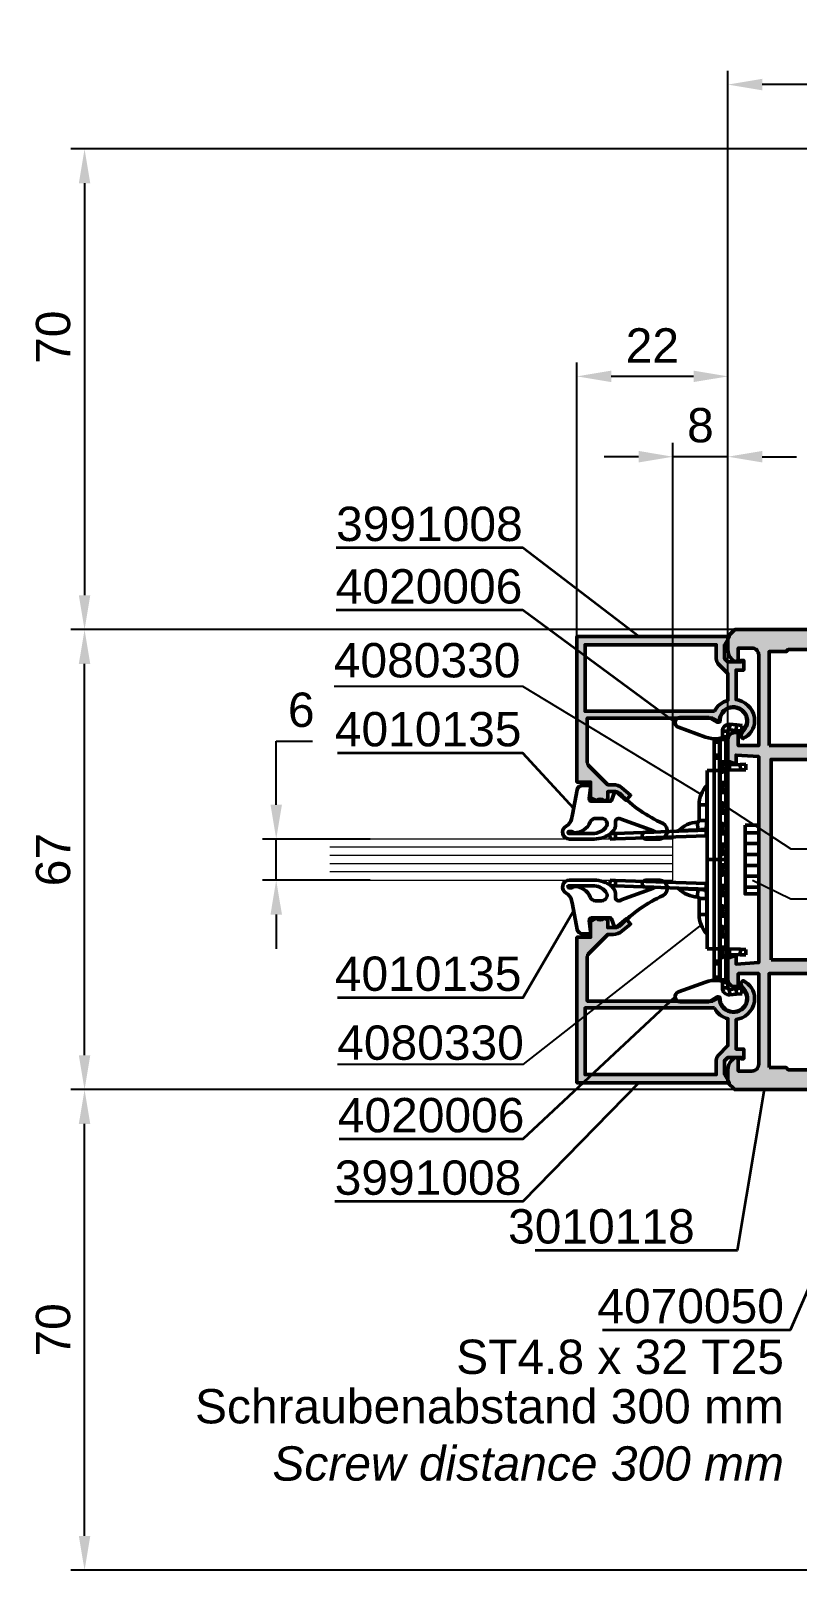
# Model space of a CAD drawing. Header units: millimetres. Extents: x -1 to 277, y 0 to 231.
# Drawn here: x -0.7 to 110.9, y 6.7 to 230.9 of the extents above; entities that cross this region are included whole.
import ezdxf
from ezdxf.enums import TextEntityAlignment as Align

# ---------------------------------------------------------------- set-up
doc = ezdxf.new("R2010")
doc.units = ezdxf.units.MM
doc.header["$PDMODE"] = 3
doc.header["$PDSIZE"] = -2
for name, color, linetype, lineweight in [('AM_1', 14, 'Continuous', 50), ('AM_2', 5, 'Continuous', 50), ('AM_5', 3, 'Continuous', 25), ('AM_6', 2, 'Continuous', 35), ('AM_C', 2, 'Continuous', 50), ('AM_S', 7, 'Continuous', 50), ('Cont3', 70, 'Continuous', 18), ('Docu-AM_8', 1, 'Continuous', 25), ('Shellsafeguard', 2, 'Continuous', 35)]:
    doc.layers.add(name, color=color, linetype=linetype, lineweight=lineweight)
doc.styles.add('SBS_Standard', font='arial.ttf')
doc.styles.add('SWISS', font='swiss.ttf')
doc.dimstyles.new('SBS1-1$0', dxfattribs={"dimtxt": 2.5, "dimasz": 2.5, "dimexe": 1, "dimexo": 0, "dimgap": 1, "dimtad": 1, "dimtoh": 1, "dimdsep": 46, "dimtxsty": 'SBS_Standard', "dimcen": 0, "dimclrd": 256, "dimclre": 256, "dimclrt": 30, "dimadec": 1, "dimazin": 2, "dimtp": 0.1, "dimtm": 0.1, "dimtfac": 0.71, "dimtmove": 0, "dimatfit": 3, "dimfxl": 1, "dimlwd": -1, "dimlwe": -1, "dimarcsym": 1})

# ---------------------------------------------------------------- blocks, each defined once
blk = doc.blocks.new('B-3010118_docu_wos')
at = {"layer": 'Docu-AM_8'}
h = blk.add_hatch(color=256, dxfattribs=at)
edge = h.paths.add_edge_path()
edge.add_line((0, 1), (0, 49))
edge.add_line((0, 49), (1, 50))
edge.add_line((1, 50), (2.9, 50))
edge.add_arc((2.9, 48), 2, 45, 90, ccw=False)
edge.add_line((4.31, 49.41), (4.71, 49.01))
edge.add_line((4.71, 49.01), (4.5, 48.5))
edge.add_line((4.5, 48.5), (2.7, 48.5))
edge.add_line((2.7, 48.5), (2.7, 46.5))
edge.add_arc((3.7, 46.5), 1, 180, 270)
edge.add_line((3.7, 45.5), (16.9, 45.5))
edge.add_line((16.9, 45.5), (16.9, 48.5))
edge.add_line((16.9, 48.5), (15, 48.5))
edge.add_line((15, 48.5), (15, 49))
edge.add_arc((16, 49), 1, 90, 180, ccw=False)
edge.add_line((16, 50), (19.15, 50))
edge.add_line((19.15, 50), (19.59, 48.8))
edge.add_line((19.59, 48.8), (18.28, 48.8))
edge.add_line((18.28, 48.8), (18.5, 45.5))
edge.add_line((18.5, 45.5), (48.5, 45.5))
edge.add_line((48.5, 45.5), (48.72, 48.8))
edge.add_line((48.72, 48.8), (47.41, 48.8))
edge.add_line((47.41, 48.8), (47.85, 50))
edge.add_line((47.85, 50), (51, 50))
edge.add_arc((51, 49), 1, 0, 90, ccw=False)
edge.add_line((52, 49), (52, 48.5))
edge.add_line((52, 48.5), (50.1, 48.5))
edge.add_line((50.1, 48.5), (50.1, 45.5))
edge.add_line((50.1, 45.5), (63.3, 45.5))
edge.add_arc((63.3, 46.5), 1, 270, 360)
edge.add_line((64.3, 46.5), (64.3, 48.5))
edge.add_line((64.3, 48.5), (62.5, 48.5))
edge.add_line((62.5, 48.5), (62.29, 49.01))
edge.add_line((62.29, 49.01), (62.69, 49.41))
edge.add_arc((64.1, 48), 2, 90, 135, ccw=False)
edge.add_line((64.1, 50), (66, 50))
edge.add_line((66, 50), (67, 49))
edge.add_line((67, 49), (67, 1))
edge.add_line((67, 1), (66, 0))
edge.add_line((66, 0), (64.1, 0))
edge.add_arc((64.1, 2), 2, 225, 270, ccw=False)
edge.add_line((62.69, 0.59), (62.29, 0.99))
edge.add_line((62.29, 0.99), (62.5, 1.5))
edge.add_line((62.5, 1.5), (64.3, 1.5))
edge.add_line((64.3, 1.5), (64.3, 3.5))
edge.add_arc((63.3, 3.5), 1, 0, 90)
edge.add_line((63.3, 4.5), (50.1, 4.5))
edge.add_line((50.1, 4.5), (50.1, 1.5))
edge.add_line((50.1, 1.5), (52, 1.5))
edge.add_line((52, 1.5), (52, 1))
edge.add_arc((51, 1), 1, -90, 0, ccw=False)
edge.add_line((51, 0), (47.85, 0))
edge.add_line((47.85, 0), (47.41, 1.2))
edge.add_line((47.41, 1.2), (48.72, 1.2))
edge.add_line((48.72, 1.2), (48.5, 4.5))
edge.add_line((48.5, 4.5), (18.5, 4.5))
edge.add_line((18.5, 4.5), (18.28, 1.2))
edge.add_line((18.28, 1.2), (19.59, 1.2))
edge.add_line((19.59, 1.2), (19.15, 0))
edge.add_line((19.15, 0), (16, 0))
edge.add_arc((16, 1), 1, 180, 270, ccw=False)
edge.add_line((15, 1), (15, 1.5))
edge.add_line((15, 1.5), (16.9, 1.5))
edge.add_line((16.9, 1.5), (16.9, 4.5))
edge.add_line((16.9, 4.5), (3.7, 4.5))
edge.add_arc((3.7, 3.5), 1, 90, 180)
edge.add_line((2.7, 3.5), (2.7, 1.5))
edge.add_line((2.7, 1.5), (4.5, 1.5))
edge.add_line((4.5, 1.5), (4.71, 0.99))
edge.add_line((4.71, 0.99), (4.31, 0.59))
edge.add_arc((2.9, 2), 2, 270, 315, ccw=False)
edge.add_line((2.9, 0), (1, 0))
edge.add_line((1, 0), (0, 1))
h.paths.add_polyline_path([(48.1, 43.7), (18.9, 43.7), (18.9, 6.3), (48.1, 6.3)], flags=0)
edge = h.paths.add_edge_path(flags=0)
edge.add_line((16.9, 44), (3.2, 44))
edge.add_line((3.2, 44), (3.2, 41.5))
edge.add_line((3.2, 41.5), (2.9, 41.2))
edge.add_line((2.9, 41.2), (2.9, 28.12))
edge.add_line((2.9, 28.12), (2.88, 28.05))
edge.add_arc((12.4, 25), 10, 162.2472, 197.7528)
edge.add_line((2.88, 21.95), (2.9, 21.88))
edge.add_line((2.9, 21.88), (2.9, 8.8))
edge.add_line((2.9, 8.8), (3.2, 8.5))
edge.add_line((3.2, 8.5), (3.2, 6))
edge.add_line((3.2, 6), (16.9, 6))
edge.add_line((16.9, 6), (16.9, 21.88))
edge.add_line((16.9, 21.88), (16.92, 21.95))
edge.add_arc((7.4, 25), 10, 342.2472, 377.7528)
edge.add_line((16.92, 28.05), (16.9, 28.12))
edge.add_line((16.9, 28.12), (16.9, 44))
edge = h.paths.add_edge_path(flags=0)
edge.add_line((63.8, 44), (50.1, 44))
edge.add_line((50.1, 44), (50.1, 28.12))
edge.add_line((50.1, 28.12), (50.08, 28.05))
edge.add_arc((59.6, 25), 10, 162.2472, 197.7528)
edge.add_line((50.08, 21.95), (50.1, 21.88))
edge.add_line((50.1, 21.88), (50.1, 6))
edge.add_line((50.1, 6), (63.8, 6))
edge.add_line((63.8, 6), (63.8, 8.5))
edge.add_line((63.8, 8.5), (64.1, 8.8))
edge.add_line((64.1, 8.8), (64.1, 21.88))
edge.add_line((64.1, 21.88), (64.12, 21.95))
edge.add_arc((54.6, 25), 10, 342.2472, 377.7528)
edge.add_line((64.12, 28.05), (64.1, 28.12))
edge.add_line((64.1, 28.12), (64.1, 41.2))
edge.add_line((64.1, 41.2), (63.8, 41.5))
edge.add_line((63.8, 41.5), (63.8, 44))
at = {"layer": 'AM_S'}
for points in [[(0, 1), (0, 49), (1, 50), (2.9, 50, -0.198912), (4.31, 49.41), (4.71, 49.01), (4.5, 48.5), (2.7, 48.5), (2.7, 46.5, 0.414214), (3.7, 45.5), (16.9, 45.5), (16.9, 48.5), (15, 48.5), (15, 49, -0.414214), (16, 50), (19.15, 50), (19.59, 48.8), (18.28, 48.8), (18.5, 45.5), (48.5, 45.5), (48.72, 48.8), (47.41, 48.8), (47.85, 50), (51, 50, -0.414214), (52, 49), (52, 48.5), (50.1, 48.5), (50.1, 45.5), (63.3, 45.5, 0.414214), (64.3, 46.5), (64.3, 48.5), (62.5, 48.5), (62.29, 49.01), (62.69, 49.41, -0.198912), (64.1, 50), (66, 50), (67, 49), (67, 1), (66, 0), (64.1, 0, -0.198912), (62.69, 0.59), (62.29, 0.99), (62.5, 1.5), (64.3, 1.5), (64.3, 3.5, 0.414214), (63.3, 4.5), (50.1, 4.5), (50.1, 1.5), (52, 1.5), (52, 1, -0.414214), (51, 0), (47.85, 0), (47.41, 1.2), (48.72, 1.2), (48.5, 4.5), (18.5, 4.5), (18.28, 1.2), (19.59, 1.2), (19.15, 0), (16, 0, -0.414214), (15, 1), (15, 1.5), (16.9, 1.5), (16.9, 4.5), (3.7, 4.5, 0.414214), (2.7, 3.5), (2.7, 1.5), (4.5, 1.5), (4.71, 0.99), (4.31, 0.59, -0.198912), (2.9, 0), (1, 0), (0, 1, -0.198912)], [(16.9, 44), (3.2, 44), (3.2, 41.5), (2.9, 41.2), (2.9, 28.12), (2.88, 28.05, 0.156174), (2.88, 21.95), (2.9, 21.88), (2.9, 8.8), (3.2, 8.5), (3.2, 6), (16.9, 6), (16.9, 21.88), (16.92, 21.95, 0.156174), (16.92, 28.05), (16.9, 28.12), (16.9, 44, 0.414214)], [(48.1, 43.7), (18.9, 43.7), (18.9, 6.3), (48.1, 6.3), (48.1, 43.7, 0.414214)], [(63.8, 44), (50.1, 44), (50.1, 28.12), (50.08, 28.05, 0.156174), (50.08, 21.95), (50.1, 21.88), (50.1, 6), (63.8, 6), (63.8, 8.5), (64.1, 8.8), (64.1, 21.88), (64.12, 21.95, 0.156174), (64.12, 28.05), (64.1, 28.12), (64.1, 41.2), (63.8, 41.5), (63.8, 44, 0.414214)]]:
    blk.add_lwpolyline(points, format="xyb", close=True, dxfattribs=at)
blk = doc.blocks.new('B-3991008_docu_wos')
at = {"layer": 'Docu-AM_8'}
h = blk.add_hatch(color=256, dxfattribs=at)
edge = h.paths.add_edge_path()
edge.add_line((-11.9, 2.2), (-12.48, 1.19))
edge.add_line((-12.48, 1.19), (-12.04, 1.13))
edge.add_arc((-12.3, -0.8), 1.95, -133.408, 82.3377, ccw=False)
edge.add_line((-13.64, -2.22), (-14.47, -1.83))
edge.add_line((-14.47, -1.83), (-14.87, -2.23))
edge.add_arc((-12.18, -0.9), 3, 206.3311, 267.7101)
edge.add_arc((-12.3, -0.8), 3.1, 270, 345.5225)
edge.add_line((-9.3, -1.58), (-9.2, -1.2))
edge.add_line((-9.2, -1.2), (-4.9, -1.2))
edge.add_line((-4.9, -1.2), (-4.9, -2.3))
edge.add_line((-4.9, -2.3), (-3.5, -2.3))
edge.add_line((-3.5, -2.3), (-3.5, -1.9))
edge.add_line((-3.5, -1.9), (-3.7, -1.9))
edge.add_line((-3.7, -1.9), (-3.7, 0))
edge.add_line((-3.7, 0), (-3.2, 0.5))
edge.add_line((-3.2, 0.5), (-1.25, 0.5))
edge.add_line((-1.25, 0.5), (0, -0.22))
edge.add_line((0, -0.22), (0, 22))
edge.add_line((0, 22), (-21.2, 22))
edge.add_line((-21.2, 22), (-21.2, 20))
edge.add_line((-21.2, 20), (-23.5, 20))
edge.add_line((-23.5, 20), (-23.9, 19.21))
edge.add_arc((-24.71, 18.62), 1, -38.8862, 36.1046, ccw=False)
edge.add_line((-23.93, 17.99), (-23.7, 17.5))
edge.add_line((-23.7, 17.5), (-22.6, 17.5))
edge.add_line((-22.6, 17.5), (-22.6, 16.35))
edge.add_line((-22.6, 16.35), (-23.88, 14.82))
edge.add_line((-23.88, 14.82), (-23.12, 14.18))
edge.add_line((-23.12, 14.18), (-22.07, 15.43))
edge.add_arc((-23.6, 16.71), 2, 320, 359.9999)
edge.add_line((-21.6, 16.71), (-21.6, 17.5))
edge.add_line((-21.6, 17.5), (-18.89, 20.21))
edge.add_arc((-18.19, 19.5), 1, 89.4375, 134.9964, ccw=False)
edge.add_line((-18.18, 20.5), (-11.9, 20.5))
edge.add_line((-11.9, 20.5), (-11.9, 2.2))
edge = h.paths.add_edge_path(flags=16)
edge.add_arc((-12.3, -0.8), 3.1, 14.9552, 63.1528, ccw=False)
edge.add_line((-9.31, 0), (-5.4, 0))
edge.add_line((-5.4, 0), (-3.99, 1.41))
edge.add_arc((-3.28, 0.7), 1, 90, 135, ccw=False)
edge.add_line((-3.28, 1.7), (-1.2, 1.7))
edge.add_line((-1.2, 1.7), (-1.2, 20.8))
edge.add_line((-1.2, 20.8), (-10.9, 20.8))
edge.add_line((-10.9, 20.8), (-10.9, 1.97))
at = {"layer": 'AM_S'}
for points in [[(-11.9, 2.2), (-12.48, 1.19), (-12.04, 1.13, -1.373176), (-13.64, -2.22), (-14.47, -1.83), (-14.87, -2.23, 0.274409), (-12.3, -3.9, 0.341999), (-9.3, -1.58), (-9.2, -1.2), (-4.9, -1.2), (-4.9, -2.3), (-3.5, -2.3), (-3.5, -1.9), (-3.7, -1.9), (-3.7, 0), (-3.2, 0.5), (-1.25, 0.5), (0, -0.22), (0, 22), (-21.2, 22), (-21.2, 20), (-23.5, 20), (-23.9, 19.21, -0.339409), (-23.93, 17.99), (-23.7, 17.5), (-22.6, 17.5), (-22.6, 16.35), (-23.88, 14.82), (-23.12, 14.18), (-22.07, 15.43, 0.176327), (-21.6, 16.71), (-21.6, 17.5), (-18.89, 20.21, -0.201449), (-18.18, 20.5), (-11.9, 20.5), (-11.9, 2.2)], [(-10.9, 1.97, -0.213458), (-9.31, 0), (-5.4, 0), (-3.99, 1.41, -0.198912), (-3.28, 1.7), (-1.2, 1.7), (-1.2, 20.8), (-10.9, 20.8), (-10.9, 1.97)]]:
    blk.add_lwpolyline(points, format="xyb", close=True, dxfattribs=at)
blk = doc.blocks.new('B-4020006_docu_wos')
at = {"layer": 'AM_C'}
blk.add_lwpolyline([(0.5, 3.55), (-0.19, 2.35, 0.580267), (-0.02, 2.05, -1.597325), (-1.6, -1.28), (-1.6, -0.12), (-2.07, 0.68, -0.221695), (-2.36, 4.05), (-0.92, 8.02, -0.8391), (0.5, 7.77), (0.5, 5.25)], format="xyb", close=True, dxfattribs=at)
blk = doc.blocks.new('4010135')
at = {"layer": 'AM_C'}
for points in [[(-2.24, 2.63), (-2.9, 2.78, -0.22337), (-3.91, 3.56, 0.787487), (-5.8, 3.1), (-5.8, -0.53, 0.171714), (-4.91, -3.05), (-4.59, -3.34, 0.185339), (-3.92, -3.6), (-3.33, -3.6, -0.63707), (-2.92, -4.47), (-4.63, -9.16, -0.143431), (-4.73, -9.29, -0.17667), (-4.8, -9.1), (-4.8, -8.03, 1), (-5.8, -8.03), (-5.8, -10.09, 0.729516), (-3.56, -10.55, -0.088397), (0.79, -4.3, 0.033556), (1.05, -3.88, 0.480168), (0.9, -3.44), (-0.17, -3.05, -0.315299), (-0.3, -2.86), (-0.3, -0.1, -0.449698), (0.04, 0.2), (1.66, 0, 0.449698), (2, 0.3), (2, 1.17, 0.348859), (1.38, 1.95), (-2.24, 2.63)], [(-3.31, 0.05, -0.309238), (-2.8, -0.7), (-2.8, -1.6, -0.639037), (-4.12, -2.21, -0.220229), (-5, -0.3), (-5, 3.15, -1), (-4.7, 3.15), (-4.7, 2.78, -0.317837), (-4.9, 2.5), (-4.9, 2.38, 0.309237), (-3.31, 0.05)]]:
    blk.add_lwpolyline(points, format="xyb", close=True, dxfattribs=at)
blk = doc.blocks.new('4080323_Side')
at = {"layer": 'AM_C'}
for p, q in [((0.22, 37.4), (0.29, 38.2)), ((0.29, 38.2), (1.27, 38.11)), ((-2, 36), (-2, 35.61)), ((-2, 36), (-1.2, 36)), ((-1.14, 36), (-1.2, 36)), ((-1.2, 35.61), (-1.2, 36)), ((-1.14, 32.75), (-1.14, 36)), ((-0.29, 36), (-1.14, 36)), ((-0.8, 36), (-0.8, 37.2)), ((0, 37.2), (-0.8, 37.2)), ((-0.29, 32.45), (-0.29, 36)), ((-0.29, 36), (0, 36)), ((0, 36), (0, 37.2)), ((0, 1), (0, 36)), ((1.2, 37.31), (0.22, 37.4)), ((1.2, 37.31), (1.27, 38.11)), ((1.2, 37.31), (1.99, 37.24)), ((2.06, 38.04), (1.27, 38.11)), ((2.06, 38.04), (1.99, 37.24)), ((-2, 34), (-2, 35.61)), ((-1.2, 35.61), (-2, 35.61)), ((-2, 33.69), (-2, 34)), ((-2, 33.69), (-2, 33.28)), ((-2, 33.69), (-1.2, 33.69)), ((-1.2, 35.61), (-1.2, 33.69)), ((-1.2, 33.28), (-1.2, 33.69)), ((-2, 31.5), (-2, 33.28)), ((-1.2, 33.28), (-2, 33.28)), ((-2, 1), (-2, 31.5)), ((-1.2, 33.28), (-1.2, 3.72)), ((-1.14, 32.75), (-1.2, 32.75)), ((-0.72, 32.75), (-1.14, 32.75)), ((-0.86, 32.45), (-0.29, 32.45)), ((-0.86, 32.45), (-0.86, 31.55)), ((-0.29, 31.55), (-0.86, 31.55)), ((-0.29, 29.45), (-0.29, 31.55)), ((0.21, 32.3), (1.8, 32.36)), ((0.23, 31.5), (0.21, 32.3)), ((0.23, 31.5), (1.83, 31.56)), ((2.6, 32.38), (1.8, 32.36)), ((1.83, 31.56), (1.8, 32.36)), ((1.83, 31.56), (2.63, 31.58)), ((2.6, 32.38), (2.63, 31.58)), ((-1.2, 31.25), (-1.14, 31.25)), ((-1.14, 29.75), (-1.2, 29.75)), ((-1.14, 29.75), (-1.14, 31.25)), ((-1.14, 31.25), (-0.72, 31.25)), ((-0.72, 29.75), (-1.14, 29.75)), ((-0.86, 29.45), (-0.29, 29.45)), ((-0.86, 29.45), (-0.86, 28.55)), ((-1.2, 28.25), (-1.14, 28.25)), ((-1.14, 26.75), (-1.14, 28.25)), ((-1.14, 28.25), (-0.72, 28.25)), ((-0.29, 28.55), (-0.86, 28.55)), ((-0.29, 26.45), (-0.29, 28.55)), ((-1.14, 26.75), (-1.2, 26.75)), ((-1.2, 25.25), (-1.14, 25.25)), ((-0.72, 26.75), (-1.14, 26.75)), ((-1.14, 23.75), (-1.14, 25.25)), ((-1.14, 25.25), (-0.72, 25.25)), ((-0.86, 26.45), (-0.29, 26.45)), ((-0.86, 26.45), (-0.86, 25.55)), ((-0.29, 25.55), (-0.86, 25.55)), ((-0.29, 23.45), (-0.29, 25.55)), ((-1.14, 23.75), (-1.2, 23.75)), ((-0.72, 23.75), (-1.14, 23.75)), ((-0.86, 23.45), (-0.29, 23.45)), ((-0.86, 23.45), (-0.86, 22.55)), ((-0.29, 22.55), (-0.86, 22.55)), ((-0.29, 20.45), (-0.29, 22.55)), ((-1.2, 22.25), (-1.14, 22.25)), ((-1.14, 20.75), (-1.2, 20.75)), ((-1.14, 20.75), (-1.14, 22.25)), ((-1.14, 22.25), (-0.72, 22.25)), ((-0.72, 20.75), (-1.14, 20.75)), ((-0.86, 20.45), (-0.29, 20.45)), ((-0.86, 20.45), (-0.86, 19.55)), ((-1.2, 19.25), (-1.14, 19.25)), ((-1.14, 17.75), (-1.14, 19.25)), ((-1.14, 19.25), (-0.72, 19.25)), ((-0.29, 19.55), (-0.86, 19.55)), ((-0.29, 17.45), (-0.29, 19.55)), ((-1.14, 17.75), (-1.2, 17.75)), ((-1.2, 16.25), (-1.14, 16.25)), ((-0.72, 17.75), (-1.14, 17.75)), ((-1.14, 14.75), (-1.14, 16.25)), ((-1.14, 16.25), (-0.72, 16.25)), ((-0.86, 17.45), (-0.29, 17.45)), ((-0.86, 17.45), (-0.86, 16.55)), ((-0.29, 16.55), (-0.86, 16.55)), ((-0.29, 14.45), (-0.29, 16.55)), ((-1.14, 14.75), (-1.2, 14.75)), ((-0.72, 14.75), (-1.14, 14.75)), ((-0.86, 14.45), (-0.29, 14.45)), ((-0.86, 14.45), (-0.86, 13.55)), ((-0.29, 13.55), (-0.86, 13.55)), ((-0.29, 11.45), (-0.29, 13.55)), ((-1.2, 13.25), (-1.14, 13.25)), ((-1.14, 11.75), (-1.2, 11.75)), ((-1.14, 11.75), (-1.14, 13.25)), ((-1.14, 13.25), (-0.72, 13.25)), ((-0.72, 11.75), (-1.14, 11.75)), ((-0.86, 11.45), (-0.29, 11.45)), ((-0.86, 11.45), (-0.86, 10.55)), ((-1.2, 10.25), (-1.14, 10.25)), ((-1.14, 8.75), (-1.14, 10.25)), ((-1.14, 10.25), (-0.72, 10.25)), ((-0.29, 10.55), (-0.86, 10.55)), ((-0.29, 8.45), (-0.29, 10.55)), ((-1.14, 8.75), (-1.2, 8.75)), ((-1.2, 7.25), (-1.14, 7.25)), ((-0.72, 8.75), (-1.14, 8.75)), ((-1.14, 5.75), (-1.14, 7.25)), ((-1.14, 7.25), (-0.72, 7.25)), ((-0.86, 8.45), (-0.29, 8.45)), ((-0.86, 8.45), (-0.86, 7.55)), ((-0.29, 7.55), (-0.86, 7.55)), ((-0.29, 5.45), (-0.29, 7.55)), ((-1.14, 5.75), (-1.2, 5.75)), ((-0.72, 5.75), (-1.14, 5.75)), ((-0.86, 5.45), (-0.29, 5.45)), ((-0.86, 5.45), (-0.86, 4.55)), ((-0.29, 4.55), (-0.86, 4.55)), ((-0.29, 1), (-0.29, 4.55)), ((0.23, 5.5), (0.21, 4.7)), ((0.21, 4.7), (1.8, 4.64)), ((0.23, 5.5), (1.83, 5.44)), ((1.8, 4.64), (1.83, 5.44)), ((1.8, 4.64), (2.6, 4.62)), ((2.63, 5.42), (1.83, 5.44)), ((2.63, 5.42), (2.6, 4.62)), ((-2, 3.72), (-1.2, 3.72)), ((-1.2, 3.31), (-2, 3.31)), ((-2, 1.39), (-2, 3)), ((-1.2, 4.25), (-1.14, 4.25)), ((-1.2, 3.31), (-1.2, 3.72)), ((-1.2, 3.31), (-1.2, 1.39)), ((-1.14, 1), (-1.14, 4.25)), ((-1.14, 4.25), (-0.72, 4.25)), ((-2, 1.39), (-1.2, 1.39)), ((-2, 1.39), (-2, 1)), ((-1.2, 1), (-2, 1)), ((-1.2, 1), (-1.2, 1.39)), ((-1.14, 1), (-1.2, 1)), ((-0.29, 1), (-1.14, 1)), ((-0.8, -0.2), (-0.8, 1)), ((-0.29, 1), (0, 1)), ((0, -0.2), (0, 1)), ((0, -0.2), (-0.8, -0.2)), ((0.22, -0.4), (1.2, -0.31)), ((0.29, -1.2), (0.22, -0.4)), ((0.29, -1.2), (1.27, -1.11)), ((1.99, -0.24), (1.2, -0.31)), ((1.27, -1.11), (1.2, -0.31)), ((1.27, -1.11), (2.06, -1.04)), ((1.99, -0.24), (2.06, -1.04))]:
    blk.add_line(p, q, dxfattribs=at)
for centre, radius, start, end in [((0.2, 37.2), 1, 85, 180), ((0.2, 37.2), 0.2, 85, 180), ((2, 30), 4, 138.7122, 143.1301), ((0.2, 32.5), 0.2, 180, 272), ((0.2, 32.5), 1, 258.463, 272), ((2, 7), 4, 216.8699, 221.2878), ((0.2, 4.5), 1, 88, 101.537), ((0.2, 4.5), 0.2, 88, 180), ((0.2, -0.2), 1, 180, 275), ((0.2, -0.2), 0.2, 180, 275)]:
    blk.add_arc(centre, radius, start, end, dxfattribs=at)
at = {"layer": 'AM_C', "extrusion": (0, 0, -1)}
for centre, start_param, end_param in [((-1.28, 32), 3.298445, 4.068888), ((-1.28, 32), -0.927295, -0.156852), ((-1.28, 32), 4.068888, 5.35589), ((-0.72, 32), 3.141593, 4.068888), ((-0.72, 32), -0.927295, 0), ((-1.28, 29), 3.298445, 4.068888), ((-1.28, 29), 4.068888, 5.35589), ((-0.72, 29), 3.141593, 4.068888), ((-1.28, 29), -0.927295, -0.156852), ((-0.72, 29), -0.927295, 0), ((-1.28, 26), 3.298445, 4.068888), ((-1.28, 26), -0.927295, -0.156852), ((-1.28, 26), 4.068888, 5.35589), ((-0.72, 26), 3.141593, 4.068888), ((-0.72, 26), -0.927295, 0), ((-1.28, 23), 3.298445, 4.068888), ((-1.28, 23), -0.927295, -0.156852), ((-1.28, 23), 4.068888, 5.35589), ((-0.72, 23), 3.141593, 4.068888), ((-0.72, 23), -0.927295, 0), ((-1.28, 20), 3.298445, 4.068888), ((-1.28, 20), 4.068888, 5.35589), ((-0.72, 20), 3.141593, 4.068888), ((-1.28, 20), -0.927295, -0.156852), ((-0.72, 20), -0.927295, 0), ((-1.28, 17), 3.298445, 4.068888), ((-1.28, 17), -0.927295, -0.156852), ((-1.28, 17), 4.068888, 5.35589), ((-0.72, 17), 3.141593, 4.068888), ((-0.72, 17), -0.927295, 0), ((-1.28, 14), 3.298445, 4.068888), ((-1.28, 14), -0.927295, -0.156852), ((-1.28, 14), 4.068888, 5.35589), ((-0.72, 14), 3.141593, 4.068888), ((-0.72, 14), -0.927295, 0), ((-1.28, 11), 3.298445, 4.068888), ((-1.28, 11), 4.068888, 5.35589), ((-0.72, 11), 3.141593, 4.068888), ((-1.28, 11), -0.927295, -0.156852), ((-0.72, 11), -0.927295, 0), ((-1.28, 8), 3.298445, 4.068888), ((-1.28, 8), -0.927295, -0.156852), ((-1.28, 8), 4.068888, 5.35589), ((-0.72, 8), 3.141593, 4.068888), ((-0.72, 8), -0.927295, 0), ((-1.28, 5), 3.298445, 4.068888), ((-1.28, 5), -0.927295, -0.156852), ((-1.28, 5), 4.068888, 5.35589), ((-0.72, 5), 3.141593, 4.068888), ((-0.72, 5), -0.927295, 0)]:
    blk.add_ellipse(centre, major_axis=(0, -0.75), ratio=0.707107, start_param=start_param, end_param=end_param, dxfattribs=at)
at = {"layer": 'AM_C'}
for points in [[(-0.29, 31.55), (-0.28, 31.57), (-0.27, 31.59), (-0.24, 31.67), (-0.22, 31.73), (-0.2, 31.87), (-0.19, 31.94), (-0.19, 32.06), (-0.2, 32.13), (-0.22, 32.27), (-0.24, 32.33), (-0.27, 32.41), (-0.28, 32.43), (-0.29, 32.45)], [(-0.29, 28.55), (-0.28, 28.57), (-0.27, 28.59), (-0.24, 28.67), (-0.22, 28.73), (-0.2, 28.87), (-0.19, 28.94), (-0.19, 29.06), (-0.2, 29.13), (-0.22, 29.27), (-0.24, 29.33), (-0.27, 29.41), (-0.28, 29.43), (-0.29, 29.45)], [(-0.29, 25.55), (-0.28, 25.57), (-0.27, 25.59), (-0.24, 25.67), (-0.22, 25.73), (-0.2, 25.87), (-0.19, 25.94), (-0.19, 26.06), (-0.2, 26.13), (-0.22, 26.27), (-0.24, 26.33), (-0.27, 26.41), (-0.28, 26.43), (-0.29, 26.45)], [(-0.29, 22.55), (-0.28, 22.57), (-0.27, 22.59), (-0.24, 22.67), (-0.22, 22.73), (-0.2, 22.87), (-0.19, 22.94), (-0.19, 23.06), (-0.2, 23.13), (-0.22, 23.27), (-0.24, 23.33), (-0.27, 23.41), (-0.28, 23.43), (-0.29, 23.45)], [(-0.29, 19.55), (-0.28, 19.57), (-0.27, 19.59), (-0.24, 19.67), (-0.22, 19.73), (-0.2, 19.87), (-0.19, 19.94), (-0.19, 20.06), (-0.2, 20.13), (-0.22, 20.27), (-0.24, 20.33), (-0.27, 20.41), (-0.28, 20.43), (-0.29, 20.45)], [(-0.29, 16.55), (-0.28, 16.57), (-0.27, 16.59), (-0.24, 16.67), (-0.22, 16.73), (-0.2, 16.87), (-0.19, 16.94), (-0.19, 17.06), (-0.2, 17.13), (-0.22, 17.27), (-0.24, 17.33), (-0.27, 17.41), (-0.28, 17.43), (-0.29, 17.45)], [(-0.29, 13.55), (-0.28, 13.57), (-0.27, 13.59), (-0.24, 13.67), (-0.22, 13.73), (-0.2, 13.87), (-0.19, 13.94), (-0.19, 14.06), (-0.2, 14.13), (-0.22, 14.27), (-0.24, 14.33), (-0.27, 14.41), (-0.28, 14.43), (-0.29, 14.45)], [(-0.29, 10.55), (-0.28, 10.57), (-0.27, 10.59), (-0.24, 10.67), (-0.22, 10.73), (-0.2, 10.87), (-0.19, 10.94), (-0.19, 11.06), (-0.2, 11.13), (-0.22, 11.27), (-0.24, 11.33), (-0.27, 11.41), (-0.28, 11.43), (-0.29, 11.45)], [(-0.29, 7.55), (-0.28, 7.57), (-0.27, 7.59), (-0.24, 7.67), (-0.22, 7.73), (-0.2, 7.87), (-0.19, 7.94), (-0.19, 8.06), (-0.2, 8.13), (-0.22, 8.27), (-0.24, 8.33), (-0.27, 8.41), (-0.28, 8.43), (-0.29, 8.45)], [(-0.29, 4.55), (-0.28, 4.57), (-0.27, 4.59), (-0.24, 4.67), (-0.22, 4.73), (-0.2, 4.87), (-0.19, 4.94), (-0.19, 5.06), (-0.2, 5.13), (-0.22, 5.27), (-0.24, 5.33), (-0.27, 5.41), (-0.28, 5.43), (-0.29, 5.45)]]:
    blk.add_open_spline(points, degree=3, knots=[0.16155761, 0.16155761, 0.16155761, 0.16155761, 0.16913437, 0.16913437, 0.18831698, 0.18831698, 0.20749959, 0.20749959, 0.22668219, 0.22668219, 0.2458648, 0.2458648, 0.25344156, 0.25344156, 0.25344156, 0.25344156], dxfattribs=at)
blk = doc.blocks.new('4080330_Side')
at = {"layer": 'AM_C'}
for p, q in [((3, 17.16), (3.8, 17.19)), ((3, 17.16), (3.03, 16.36)), ((3.83, 16.39), (3.03, 16.36)), ((3.49, 3.17), (3.03, 16.36)), ((3.83, 16.39), (3.8, 17.19)), ((3.83, 16.39), (4.29, 3.19)), ((4.34, 4.4), (4.24, 7.17)), ((13, 3), (0, 3)), ((0, 3), (0, 0.2)), ((4.29, 3.19), (3.49, 3.17)), ((4.34, 4.4), (5.45, 4.43)), ((5.69, 3.08), (5.69, 4.2)), ((5.69, 4.2), (8, 4.2)), ((5.69, 3.08), (8, 3.08)), ((8, 4.2), (8, 3.08)), ((8, 3.08), (8, 3)), ((10.77, 3.08), (8, 3.08)), ((13, 3), (13, 0.2)), ((13, 0.2), (0, 0.2))]:
    blk.add_line(p, q, dxfattribs=at)
for centre, radius, start, end in [((4.45, 7.38), 0.3, 182, 225.8687), ((1.45, 4.29), 4, 2, 45.8687), ((4.49, 3.2), 1, 182, 191.537), ((4.49, 3.2), 0.2, 182, 270), ((8, 0.2), 4, 46.1313, 90), ((10.98, 3.3), 0.3, 226.1313, 270)]:
    blk.add_arc(centre, radius, start, end, dxfattribs=at)
for points, knots in [([(4.34, 4.4), (4.31, 4.4), (4.29, 4.4), (4.26, 4.4), (4.25, 4.4), (4.25, 4.41), (4.25, 4.41), (4.25, 4.41)], [0, 0, 0, 0, 0.01160405, 0.01160405, 0.02297845, 0.02297845, 0.0230862, 0.0230862, 0.0230862, 0.0230862]), ([(4.29, 3.19), (4.29, 3.19), (4.3, 3.18), (4.31, 3.17), (4.32, 3.16), (4.36, 3.16), (4.39, 3.16), (4.43, 3.16), (4.45, 3.16), (4.46, 3.17)], [-0.01561009, -0.01561009, -0.01561009, -0.01561009, -0.01281426, -0.01281426, -0.00834092, -0.00834092, -0.00252559, -0.00252559, 0.00007843, 0.00007843, 0.00007843, 0.00007843]), ([(4.34, 4.4), (4.34, 4.3), (4.35, 4.2), (4.36, 4), (4.37, 3.91), (4.38, 3.81), (4.4, 3.66), (4.42, 3.51), (4.44, 3.3), (4.45, 3.23), (4.46, 3.17)], [0, 0, 0, 0, 0.0277119, 0.0277119, 0.0554238, 0.0554238, 0.0554238, 0.1001205, 0.1001205, 0.1215083, 0.1215083, 0.1215083, 0.1215083]), ([(4.46, 3.17), (4.46, 3.15), (4.46, 3.14), (4.45, 3.09), (4.45, 3.07), (4.46, 3.03), (4.47, 3.02), (4.48, 3), (4.49, 3), (4.49, 3)], [-0.00007843, -0.00007843, -0.00007843, -0.00007843, 0.00252559, 0.00252559, 0.00834092, 0.00834092, 0.01281426, 0.01281426, 0.01561009, 0.01561009, 0.01561009, 0.01561009]), ([(4.46, 3.17), (4.53, 3.16), (4.6, 3.15), (4.82, 3.13), (4.98, 3.12), (5.14, 3.11), (5.23, 3.1), (5.32, 3.1), (5.51, 3.09), (5.6, 3.09), (5.69, 3.08)], [0.0233096, 0.0233096, 0.0233096, 0.0233096, 0.046149, 0.046149, 0.092298, 0.092298, 0.092298, 0.1185581, 0.1185581, 0.1448182, 0.1448182, 0.1448182, 0.1448182]), ([(5.69, 4.2), (5.67, 4.2), (5.65, 4.21), (5.61, 4.23), (5.59, 4.24), (5.55, 4.27), (5.52, 4.29), (5.49, 4.34), (5.47, 4.37), (5.46, 4.41), (5.45, 4.42), (5.45, 4.43)], [0, 0, 0, 0, 0.00699875, 0.00699875, 0.01309671, 0.01309671, 0.02290317, 0.02290317, 0.03153117, 0.03153117, 0.03570747, 0.03570747, 0.03570747, 0.03570747]), ([(5.69, 3.08), (5.7, 3.06), (5.7, 3.04), (5.7, 3.01), (5.71, 3), (5.71, 3), (5.71, 3), (5.71, 3)], [-0.02298167, -0.02298167, -0.02298167, -0.02298167, -0.01137656, -0.01137656, 0, 0, 0.00010778, 0.00010778, 0.00010778, 0.00010778])]:
    blk.add_open_spline(points, degree=3, knots=knots, dxfattribs=at)
for points in [[(4.34, 4.4), (4.34, 4.4), (4.34, 4.4), (4.34, 4.4)], [(5.69, 3.08), (5.69, 3.08), (5.69, 3.08), (5.69, 3.08)]]:
    blk.add_open_spline(points, degree=3, dxfattribs=at)
blk = doc.blocks.new('B-4090216_compressed_wos')
at = {"layer": 'AM_C'}
h = blk.add_hatch(dxfattribs=at)
h.set_pattern_fill('ANSI31', color=256, scale=0.5, angle=45)
h.set_pattern_definition([(90, (-5027.8139, -3944.2253), (-1.5875, 3e-16), [])])
h.paths.add_polyline_path([(10, 2), (0, 2), (0, 0), (10, 0)])
blk.add_lwpolyline([(10, 2), (10, 0), (0, 0), (0, 2), (10, 2)], close=True, dxfattribs=at)
blk = doc.blocks.new('*D47')
at = {"layer": 'AM_5', "transparency": 16777216}
for p, q in [((100.84, 169.36), (100.84, 225.06)), ((150.84, 140.79), (150.84, 225.06)), ((145.84, 223.06), (105.84, 223.06))]:
    blk.add_line(p, q, dxfattribs=at)
for points in [[(105.84, 223.9), (105.84, 222.23), (100.84, 223.06)], [(145.84, 223.9), (145.84, 222.23), (150.84, 223.06)]]:
    blk.add_solid(points, dxfattribs=at)
at = {"layer": 'Defpoints', "color": 0, "transparency": 16777216}
for p in [(100.84, 223.06), (100.84, 169.36), (150.84, 140.79)]:
    blk.add_point(p, dxfattribs=at)
at = {"layer": 'AM_5', "color": 30, "transparency": 16777216, "insert": (125.84, 227.62), "char_height": 5, "attachment_point": 5, "style": 'SBS_Standard'}
blk.add_mtext('50', dxfattribs=at)
blk = doc.blocks.new('*D48')
at = {"layer": 'AM_5', "transparency": 16777216}
for p, q in [((78.84, 142.68), (78.84, 182.56)), ((100.84, 127.68), (100.84, 182.56)), ((95.84, 180.56), (83.84, 180.56))]:
    blk.add_line(p, q, dxfattribs=at)
for points in [[(83.84, 181.4), (83.84, 179.73), (78.84, 180.56)], [(95.84, 181.4), (95.84, 179.73), (100.84, 180.56)]]:
    blk.add_solid(points, dxfattribs=at)
at = {"layer": 'Defpoints', "color": 0, "transparency": 16777216}
for p in [(78.84, 180.56), (78.84, 142.68), (100.84, 127.68)]:
    blk.add_point(p, dxfattribs=at)
at = {"layer": 'AM_5', "color": 30, "transparency": 16777216, "insert": (89.84, 185.07), "char_height": 5, "attachment_point": 5, "style": 'SBS_Standard'}
blk.add_mtext('22', dxfattribs=at)
blk = doc.blocks.new('*D49')
at = {"layer": 'AM_5', "transparency": 16777216}
for p, q in [((35.03, 118.18), (35.03, 127.42)), ((35.03, 127.42), (40.33, 127.42)), ((48.74, 113.18), (33.03, 113.18)), ((35.03, 107.18), (35.03, 113.18)), ((48.74, 107.18), (33.03, 107.18)), ((35.03, 102.18), (35.03, 97.18))]:
    blk.add_line(p, q, dxfattribs=at)
for points in [[(34.2, 118.18), (35.87, 118.18), (35.03, 113.18)], [(34.2, 102.18), (35.87, 102.18), (35.03, 107.18)]]:
    blk.add_solid(points, dxfattribs=at)
at = {"layer": 'Defpoints', "color": 0, "transparency": 16777216}
for p in [(35.03, 113.18), (48.74, 113.18), (48.74, 107.18)]:
    blk.add_point(p, dxfattribs=at)
at = {"layer": 'AM_5', "color": 30, "transparency": 16777216, "insert": (38.68, 131.97), "char_height": 5, "attachment_point": 5, "style": 'SBS_Standard'}
blk.add_mtext('6', dxfattribs=at)
blk = doc.blocks.new('*D50')
at = {"layer": 'AM_5', "transparency": 16777216}
for p, q in [((92.84, 113.18), (92.84, 170.86)), ((100.84, 124.53), (100.84, 170.86)), ((87.84, 168.86), (82.84, 168.86)), ((100.84, 168.86), (92.84, 168.86)), ((105.84, 168.86), (110.84, 168.86))]:
    blk.add_line(p, q, dxfattribs=at)
for points in [[(87.84, 169.7), (87.84, 168.03), (92.84, 168.86)], [(105.84, 169.7), (105.84, 168.03), (100.84, 168.86)]]:
    blk.add_solid(points, dxfattribs=at)
at = {"layer": 'Defpoints', "color": 0, "transparency": 16777216}
for p in [(92.84, 168.86), (100.84, 124.53), (92.84, 113.18)]:
    blk.add_point(p, dxfattribs=at)
at = {"layer": 'AM_5', "color": 30, "transparency": 16777216, "insert": (96.84, 173.42), "char_height": 5, "attachment_point": 5, "style": 'SBS_Standard'}
blk.add_mtext('8', dxfattribs=at)
blk = doc.blocks.new('*D53')
at = {"layer": 'AM_5', "transparency": 16777216}
for p, q in [((101.84, 143.68), (5.11, 143.68)), ((7.11, 81.68), (7.11, 138.68)), ((101.84, 76.68), (5.11, 76.68))]:
    blk.add_line(p, q, dxfattribs=at)
for points in [[(6.27, 138.68), (7.94, 138.68), (7.11, 143.68)], [(6.27, 81.68), (7.94, 81.68), (7.11, 76.68)]]:
    blk.add_solid(points, dxfattribs=at)
at = {"layer": 'Defpoints', "color": 0, "transparency": 16777216}
for p in [(7.11, 143.68), (101.84, 143.68), (101.84, 76.68)]:
    blk.add_point(p, dxfattribs=at)
at = {"layer": 'AM_5', "color": 30, "transparency": 16777216, "insert": (2.55, 110.18), "char_height": 5, "attachment_point": 5, "rotation": 90, "style": 'SBS_Standard'}
blk.add_mtext('67', dxfattribs=at)
blk = doc.blocks.new('*D54')
at = {"layer": 'AM_5', "transparency": 16777216}
for p, q in [((116.34, 213.68), (5.11, 213.68)), ((7.11, 208.68), (7.11, 148.68)), ((101.84, 143.68), (5.11, 143.68))]:
    blk.add_line(p, q, dxfattribs=at)
for points in [[(6.27, 208.68), (7.94, 208.68), (7.11, 213.68)], [(6.27, 148.68), (7.94, 148.68), (7.11, 143.68)]]:
    blk.add_solid(points, dxfattribs=at)
at = {"layer": 'Defpoints', "color": 0, "transparency": 16777216}
for p in [(116.34, 213.68), (7.11, 143.68), (101.84, 143.68)]:
    blk.add_point(p, dxfattribs=at)
at = {"layer": 'AM_5', "color": 30, "transparency": 16777216, "insert": (2.55, 186.26), "char_height": 5, "attachment_point": 5, "rotation": 90, "style": 'SBS_Standard'}
blk.add_mtext('70', dxfattribs=at)
blk = doc.blocks.new('*D55')
at = {"layer": 'AM_5', "transparency": 16777216}
for p, q in [((101.84, 76.68), (5.11, 76.68)), ((7.11, 11.68), (7.11, 71.68)), ((116.34, 6.68), (5.11, 6.68))]:
    blk.add_line(p, q, dxfattribs=at)
for points in [[(6.27, 71.68), (7.94, 71.68), (7.11, 76.68)], [(6.27, 11.68), (7.94, 11.68), (7.11, 6.68)]]:
    blk.add_solid(points, dxfattribs=at)
at = {"layer": 'Defpoints', "color": 0, "transparency": 16777216}
for p in [(7.11, 76.68), (101.84, 76.68), (116.34, 6.68)]:
    blk.add_point(p, dxfattribs=at)
at = {"layer": 'AM_5', "color": 30, "transparency": 16777216, "insert": (2.55, 41.68), "char_height": 5, "attachment_point": 5, "rotation": 90, "style": 'SBS_Standard'}
blk.add_mtext('70', dxfattribs=at)
blk = doc.blocks.new('6mm glas')
at = {"layer": 'Cont3'}
for p, q in [((0, 1.8), (-50, 1.8)), ((0, 0.6), (-50, 0.6)), ((0, -0.6), (-50, -0.6)), ((0, -1.8), (-50, -1.8))]:
    blk.add_line(p, q, dxfattribs=at)
blk.add_lwpolyline([(-50, -3), (0, -3), (0, 3), (-50, 3)], dxfattribs=at)

msp = doc.modelspace()

# ---------------------------------------------------------------- linework, layer by layer
at = {"layer": 'AM_5', "color": 3}
for points in [[(96.934, 119.671), (70.983, 135.417), (43.483, 135.417)], [(100.644, 117.87), (110.029, 111.755), (143.306, 111.755), (151.044, 118.095)], [(104.412, 107.181), (110.029, 104.455), (143.306, 104.455), (147.407, 107.181)], [(96.934, 100.692), (70.983, 80.346), (43.983, 80.346)]]:
    msp.add_lwpolyline(points, dxfattribs=at)
at = {"layer": 'AM_6', "color": 3}
for points in [[(87.883, 142.681), (70.983, 155.6), (43.783, 155.6)], [(93.144, 130.15), (70.983, 146.5), (43.783, 146.5)], [(78.377, 117.601), (70.983, 125.7), (43.983, 125.7)], [(78.377, 102.762), (70.983, 90.063), (43.983, 90.063)], [(93.144, 90.213), (70.983, 69.463), (44.183, 69.463)], [(87.883, 77.681), (70.983, 60.363), (43.583, 60.363)], [(106.106, 76.681), (102.206, 53.263), (72.768, 53.263)], [(122.522, 70.494), (109.906, 41.663), (82.582, 41.663)]]:
    msp.add_lwpolyline(points, dxfattribs=at)

# ---------------------------------------------------------------- block references
at = {"xscale": -1, "rotation": 90}
for name, p in [('B-3010118_docu_wos', (150.844, 143.681)), ('B-3991008_docu_wos', (100.844, 77.681)), ('B-4020006_docu_wos', (101.644, 89.981))]:
    msp.add_blockref(name, p, dxfattribs=at)
at = {"rotation": 90.00000000000001}
for name, p in [('B-3991008_docu_wos', (100.844, 142.681)), ('B-4020006_docu_wos', (101.644, 130.381))]:
    msp.add_blockref(name, p, dxfattribs=at)
msp.add_blockref('6mm glas', (92.844, 110.181))
at = {"layer": 'AM_1', "rotation": 90.00000000000001}
msp.add_blockref('4010135', (80.846, 118.981), dxfattribs=at)
at = {"layer": 'AM_1', "xscale": -1, "rotation": 90}
msp.add_blockref('4010135', (80.846, 101.381), dxfattribs=at)
at = {"layer": 'AM_2', "rotation": 90}
msp.add_blockref('B-4090216_compressed_wos', (105.344, 105.181), dxfattribs=at)
at = {"layer": 'Shellsafeguard'}
msp.add_blockref('4080323_Side', (100.844, 91.683), dxfattribs=at)
at = {"layer": 'Shellsafeguard', "rotation": 90.00000000000001}
msp.add_blockref('4080330_Side', (100.844, 110.176), dxfattribs=at)
at = {"layer": 'Shellsafeguard', "xscale": -1, "rotation": 90}
msp.add_blockref('4080330_Side', (100.844, 110.186), dxfattribs=at)

# ---------------------------------------------------------------- texts
at = {"layer": 'AM_5', "color": 30, "style": 'SWISS'}
for s, p in [('3991008', (43.757, 156.578)), ('4020006', (43.703, 147.478)), ('4080330', (43.421, 136.719)), ('4010135', (43.574, 126.678)), ('4010135', (43.574, 91.063)), ('4080330', (43.921, 81.022)), ('4020006', (44.003, 70.463)), ('3991008', (43.557, 61.363))]:
    msp.add_text(s, height=5, dxfattribs=at).set_placement(p)
for s, p in [('3010118', (96.006, 54.263)), ('4070050', (109.006, 42.663)), ('ST4.8 x 32 T25', (109.006, 35.263))]:
    msp.add_text(s, height=5, dxfattribs=at).set_placement(p, align=Align.RIGHT)
at = {"layer": 'AM_5', "color": 30, "insert": (109.006, 33.063), "char_height": 5, "width": 103.88349, "attachment_point": 3, "style": 'SWISS'}
msp.add_mtext('Schraubenabstand 300 mm\\P{\\fSwis721 BT|b0|i1|c0|p34;Screw distance 300 mm}', dxfattribs=at)

# ---------------------------------------------------------------- dimensions: what is measured, and where the dimension line sits
at = {"layer": 'AM_5'}
for base, p1, p2, angle, picture, middle in [((100.844, 223.063), (150.844, 140.786), (100.844, 169.365), 180, '*D47', (125.844, 223.063)), ((7.106, 143.681), (116.344, 213.681), (101.844, 143.681), 270, '*D54', (7.106, 186.263)), ((7.106, 143.681), (101.844, 76.681), (101.844, 143.681), 90, '*D53', (7.106, 110.181)), ((35.032, 113.181), (48.736, 107.181), (48.736, 113.181), 90, '*D49', (38.683, 127.421)), ((7.106, 76.681), (116.344, 6.681), (101.844, 76.681), 90, '*D55', (7.106, 41.681))]:
    dim = msp.add_linear_dim(base=base, p1=p1, p2=p2, angle=angle, dimstyle='SBS1-1$0', override={"dimscale": 2}, dxfattribs=at)
    dim.commit()
    dim.dimension.update_dxf_attribs({"geometry": picture, "text_midpoint": middle, "dimtype": 160})
for base, p1, p2, picture, middle in [((78.844, 180.563), (100.844, 127.683), (78.844, 142.681), '*D48', (89.844, 185.073)), ((92.844, 168.863), (100.844, 124.532), (92.844, 113.181), '*D50', (96.844, 173.416))]:
    dim = msp.add_linear_dim(base=base, p1=p1, p2=p2, angle=180, dimstyle='SBS1-1$0', override={"dimscale": 2}, dxfattribs=at)
    dim.commit()
    dim.dimension.update_dxf_attribs({"geometry": picture, "text_midpoint": middle})

doc.saveas('drawing.dxf')
